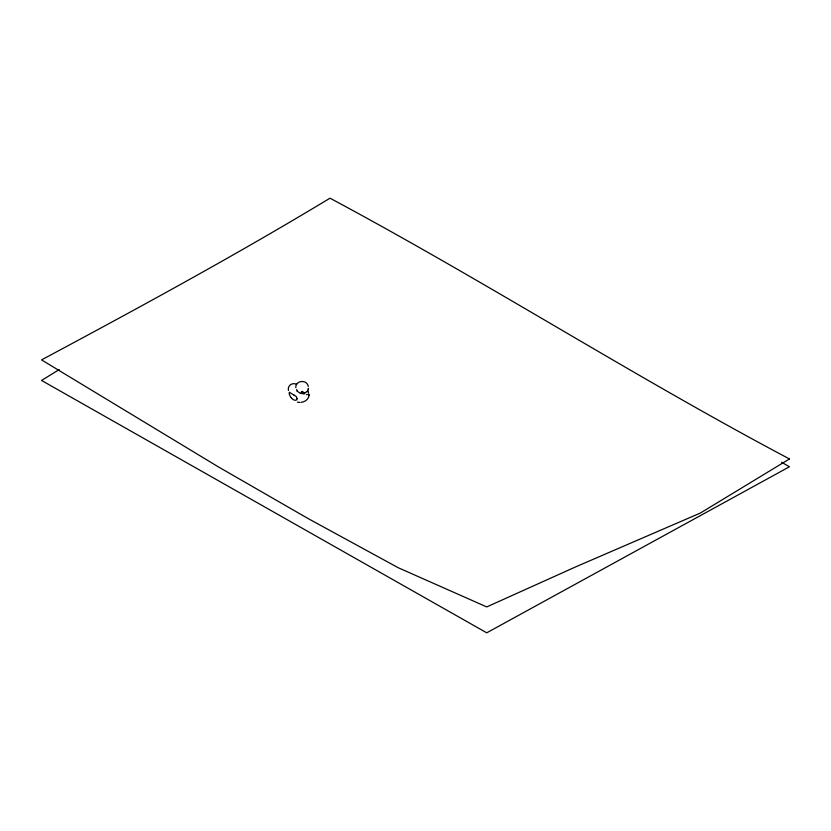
<?xml version="1.0" encoding="UTF-8"?>
<svg xmlns="http://www.w3.org/2000/svg" width="831" height="831" viewBox="0 0 831 831"><rect width="100%" height="100%" fill="white"/><g stroke="black" fill="none" stroke-linecap="round" stroke-linejoin="round"><path stroke-width="1.25" d="M288.399 390.425C287.433 385.459 292.159 382.177 296.594 384.275M295.784 387.599C295.358 380.245 307.065 379.196 308.249 386.394M300.967 402.349C304.967 402.121 309.163 399.036 308.987 394.715M297.103 398.818C296.594 401.705 292.834 399.815 291.671 398.298M308.966 395.535L308.987 394.621M308.249 389.739L308.239 388.825M297.103 398.807L296.2 396.46L294.164 395.182M308.644 393.364L307.834 390.414M296.657 389.407L297.145 391.121M308.467 388.306L308.27 389.614M289.396 392.336L289.188 393.998L290.414 396.667M289.406 392.325L294.143 395.182M307.086 391.681L307.563 391.183L304.697 393.042M301.632 391.515L301.248 392.45M59.23 369.577L41.55 380.453L486.727 632.817L789.45 466.762L781.566 462.244M307.46 394.393L306.39 394.663M304.323 393.489L303.097 393.541L303.814 393.333A7.863 2.94 -10.8 0 0 304.136 393.281L304.676 393.053M304.593 393.572L303.949 393.707M304.343 393.634L300.438 393.447L297.155 391.141M301.798 391.443C304.364 391.069 302.744 394.247 301.258 392.45M299.659 402.433L297.425 402.152M291.588 398.215L290.518 396.844M789.45 458.951L700.44 513.007L575.821 566.815L486.727 606.921L398.361 567.791L308.166 518.586L218.148 466.742L41.55 359.896C138.735 307.875 235.64 255.2 330.011 198.183C485.304 281.325 633.773 376.505 789.45 458.951"/></g></svg>
